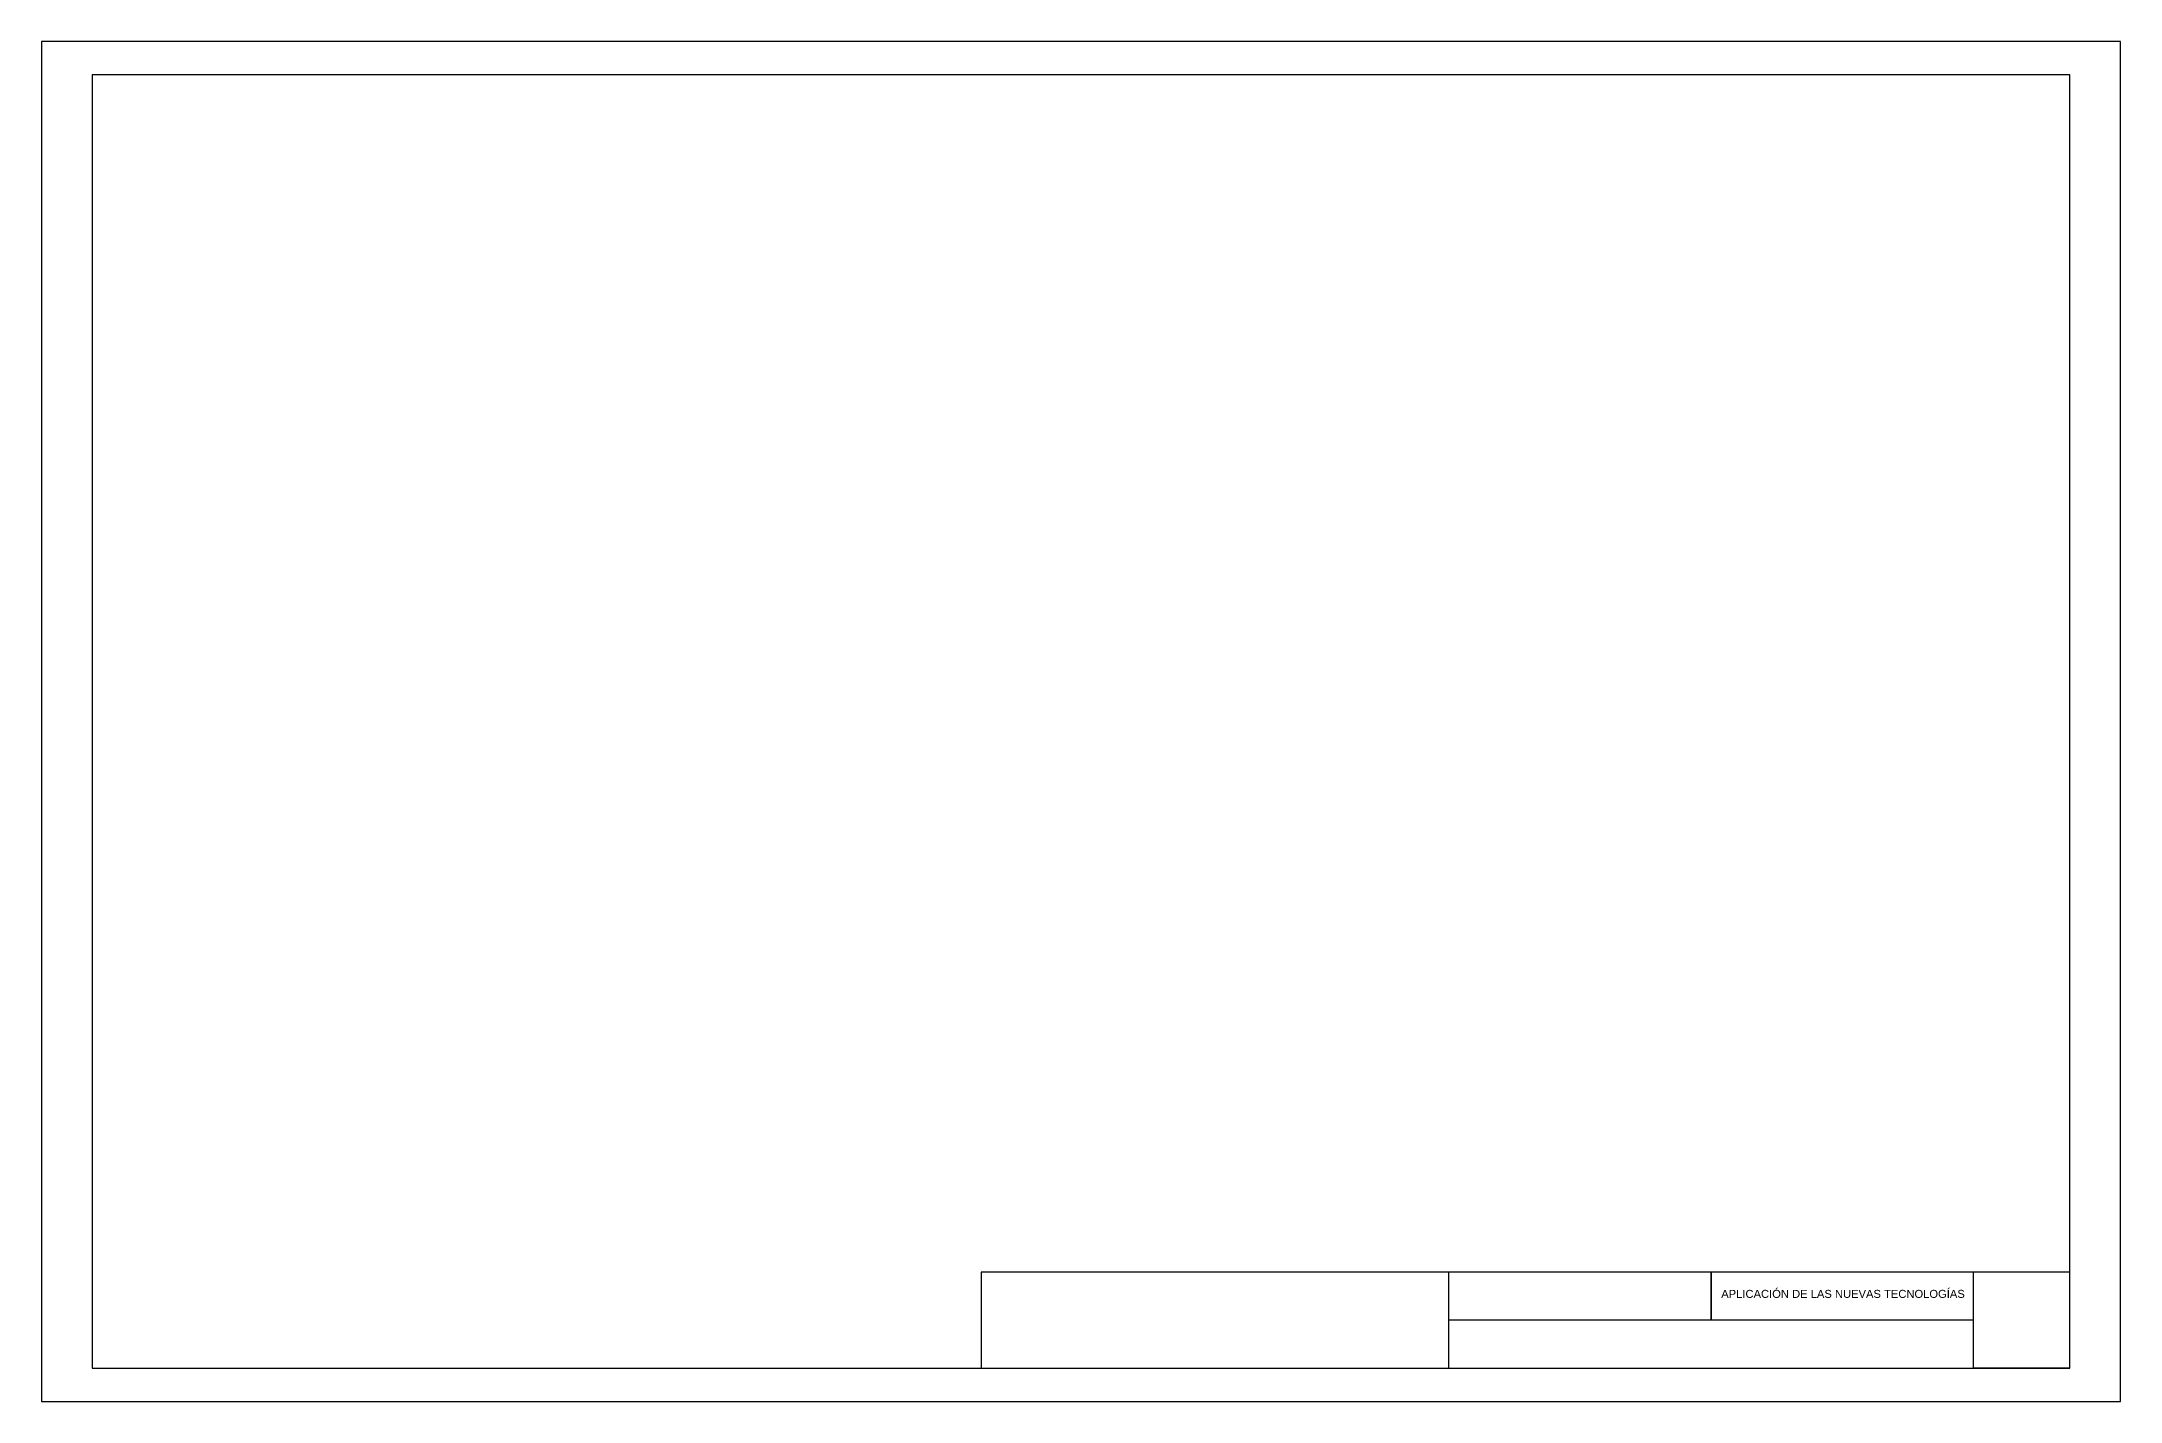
# Model space of a CAD drawing. Header units: millimetres. Extents: x -120 to 1083, y -148 to 171.
# Drawn here: x 594.4 to 1082.7, y -148.3 to 171.3 of the extents above; entities that cross this region are included whole.
import ezdxf

# ---------------------------------------------------------------- set-up
doc = ezdxf.new("R2010")
doc.units = ezdxf.units.MM
doc.styles.get("Standard").update_dxf_attribs({"font": 'arial.ttf'})

msp = doc.modelspace()

# ---------------------------------------------------------------- linework, layer by layer
for p, q in [((1070.765, -117.945), (815.114, -117.945)), ((815.114, -117.945), (815.114, -140.502)), ((1070.765, -117.945), (924.894, -117.945)), ((924.894, -117.945), (924.894, -140.502)), ((986.551, -129.223), (986.551, -117.945)), ((986.551, -117.945), (986.551, -129.223)), ((986.551, -117.945), (986.551, -123.584)), ((986.551, -117.945), (986.551, -122.558)), ((1048.208, -140.502), (1048.208, -117.945)), ((1070.765, -140.502), (1070.765, -117.945)), ((1048.208, -129.223), (924.894, -129.223)), ((1070.765, -140.502), (1070.765, -129.223)), ((1070.765, -140.502), (1048.208, -140.502))]:
    msp.add_line(p, q)
for points in [[(594.427, 171.283), (594.427, -148.301), (1082.679, -148.301), (1082.679, 171.283)], [(606.341, 163.485), (606.341, -140.502), (1070.765, -140.502), (1070.765, 163.485)]]:
    msp.add_lwpolyline(points, close=True)

# ---------------------------------------------------------------- texts
at = {"insert": (988.927, -122.082), "char_height": 1.87978, "attachment_point": 1}
msp.add_mtext_dynamic_manual_height_columns('APLICACIÓN DE LAS NUEVAS TECNOLOGÍAS', width=57.86732, gutter_width=9.399, heights=[2.386], dxfattribs=at)

doc.saveas('drawing.dxf')
